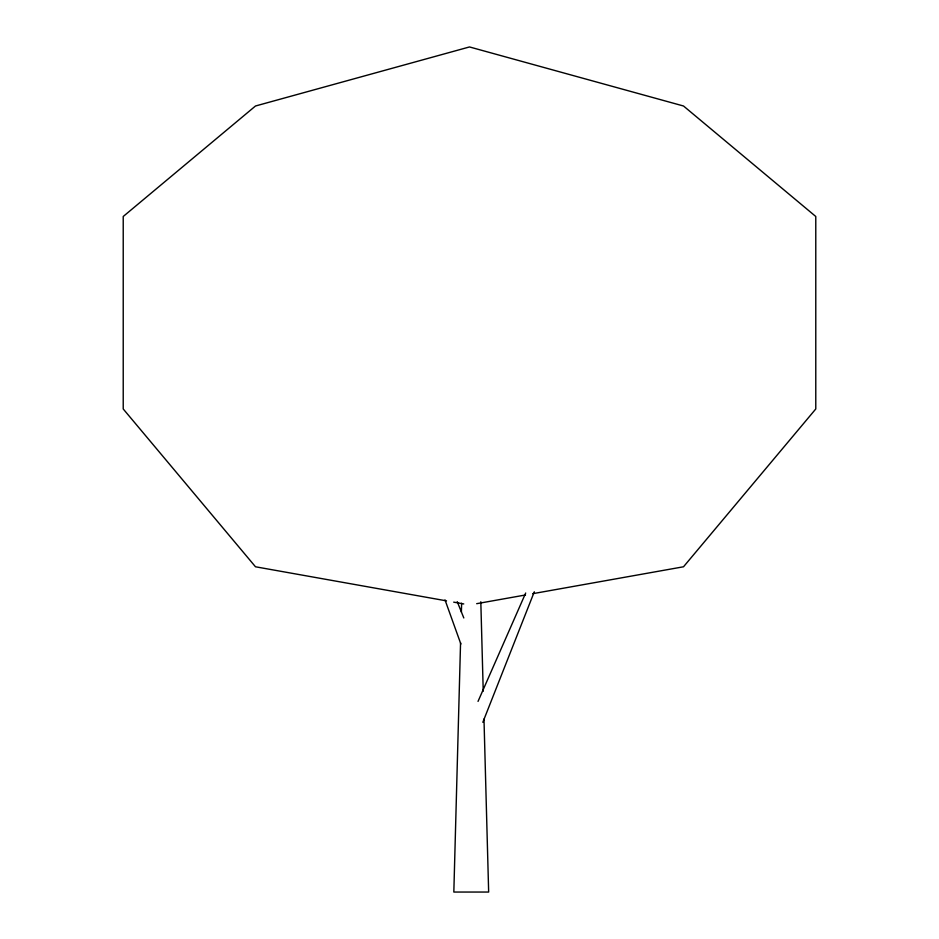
<?xml version="1.0" encoding="UTF-8"?>
<svg xmlns="http://www.w3.org/2000/svg" width="939" height="939" viewBox="0 0 939 939"><rect width="100%" height="100%" fill="white"/><g stroke="black" fill="none" stroke-linecap="round" stroke-linejoin="round"><path stroke-width="1.41" d="M460.556 642.816L453.83 892.05L488.656 892.05L483.984 719.051M461.389 612.028L461.624 603.237M482.834 722.291L534.303 591.793M478.033 701.398L525.687 593.014M476.683 603.683L525.523 594.974M532.695 593.694L683.51 566.78L815.78 408.97L815.78 216.486L683.51 106.001L469.5 46.95L255.49 106.001L123.22 216.486L123.22 408.97L255.49 566.78L446.518 600.866M453.701 602.145L463.76 603.941M457.234 601.641L463.807 617.956M445.016 599.915L460.873 644.037M480.815 601.77L483.233 691.198"/></g></svg>
